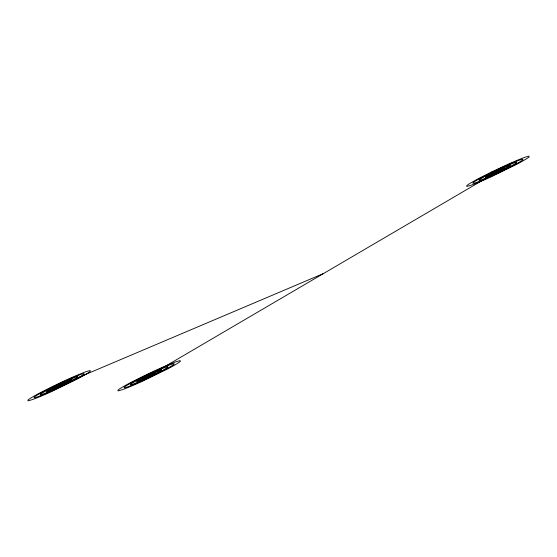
<?xml version="1.0" encoding="UTF-8"?>
<svg xmlns="http://www.w3.org/2000/svg" width="557" height="557" viewBox="0 0 557 557"><rect width="100%" height="100%" fill="white"/><g stroke="black" fill="none" stroke-linecap="round" stroke-linejoin="round"><path stroke-width="0.84" d="M149.144 375.752L497.909 171.298M59.091 385.702L323.526 273.529M48.515 390.185L46.677 391.766L61.639 385.416L69.667 381.211L71.505 379.637L61.736 383.522L48.515 390.185M53.799 387.944L52.887 388.73L60.365 385.555L65.294 382.666L53.799 387.944M138.568 380.236L136.73 381.817L151.692 375.474L159.72 371.268L161.558 369.688L151.789 373.573L138.568 380.236M143.859 377.994L142.94 378.781L150.418 375.613L155.347 372.724L143.859 377.994M487.333 175.789L485.495 177.363L500.458 171.02L508.485 166.815L510.323 165.234L500.555 169.126L487.333 175.789M492.618 173.547L491.706 174.334L499.183 171.159L504.113 168.27L492.618 173.547M52.72 386.405L40.786 392.434A41.246 4.094 -24.3 0 0 32.647 396.918A26.339 2.618 -24.3 0 0 27.85 400.121L28.059 400.859L32.299 399.634A26.339 2.618 -24.3 0 0 41.65 395.923A41.246 4.094 -24.3 0 0 52.476 391.139L77.395 378.969A41.246 4.094 -24.3 0 0 85.534 374.485A26.339 2.618 -24.3 0 0 90.331 371.275L90.123 370.537L86.46 371.54A27.968 2.778 -24.3 0 0 76.532 375.474A41.246 4.094 -24.3 0 0 65.705 380.257L52.72 386.405M53.994 386.259L44.449 391.084A32.995 3.279 -24.3 0 0 37.939 394.676A21.069 2.096 -24.3 0 0 34.095 397.238L34.269 397.83L37.66 396.842A21.069 2.096 -24.3 0 0 45.138 393.876A32.995 3.279 -24.3 0 0 53.799 390.053L73.733 380.313A32.995 3.279 -24.3 0 0 80.243 376.727A21.069 2.096 -24.3 0 0 84.086 374.158L83.912 373.573L80.988 374.374A22.371 2.221 -24.3 0 0 73.044 377.521A32.995 3.279 -24.3 0 0 64.382 381.343L53.994 386.259M55.268 386.119L48.111 389.74A24.752 2.458 -24.3 0 0 43.223 392.427A15.805 1.567 -24.3 0 0 40.348 394.356L40.473 394.795L43.014 394.057A15.805 1.567 -24.3 0 0 48.626 391.836A24.752 2.458 -24.3 0 0 55.122 388.967L70.071 381.656A24.752 2.458 -24.3 0 0 74.958 378.969A15.805 1.567 -24.3 0 0 77.834 377.047L77.708 376.602L75.515 377.2A16.78 1.664 -24.3 0 0 69.555 379.568A24.752 2.458 -24.3 0 0 63.059 382.436L55.268 386.119M491.539 172.002L479.605 178.031A41.246 4.094 -24.3 0 0 471.466 182.515A26.339 2.618 -24.3 0 0 466.669 185.725L466.877 186.463L471.118 185.23A26.339 2.618 -24.3 0 0 480.468 181.526A41.246 4.094 -24.3 0 0 491.295 176.743L516.214 164.566A41.246 4.094 -24.3 0 0 524.353 160.082A26.339 2.618 -24.3 0 0 529.15 156.879L528.941 156.141L525.279 157.144A27.968 2.778 -24.3 0 0 515.35 161.077A41.246 4.094 -24.3 0 0 504.524 165.861L491.539 172.002M492.813 171.862L483.267 176.687A32.995 3.279 -24.3 0 0 476.757 180.273A21.069 2.096 -24.3 0 0 472.914 182.842L473.088 183.427L476.479 182.445A21.069 2.096 -24.3 0 0 483.956 179.479A32.995 3.279 -24.3 0 0 492.618 175.657L512.551 165.916A32.995 3.279 -24.3 0 0 519.061 162.324A21.069 2.096 -24.3 0 0 522.905 159.762L522.731 159.17L519.806 159.97A22.371 2.221 -24.3 0 0 511.862 163.124A32.995 3.279 -24.3 0 0 503.201 166.947L492.813 171.862M494.087 171.723L486.929 175.344A24.752 2.458 -24.3 0 0 482.042 178.031A15.805 1.567 -24.3 0 0 479.166 179.953L479.292 180.398L481.833 179.66A15.805 1.567 -24.3 0 0 487.445 177.432A24.752 2.458 -24.3 0 0 493.941 174.564L508.889 167.26A24.752 2.458 -24.3 0 0 513.777 164.573A15.805 1.567 -24.3 0 0 516.652 162.644L516.527 162.205L514.334 162.804A16.78 1.664 -24.3 0 0 508.374 165.164A24.752 2.458 -24.3 0 0 501.878 168.033L494.087 171.723M142.78 376.455L130.839 382.485A41.246 4.094 -24.3 0 0 122.7 386.969A26.339 2.618 -24.3 0 0 117.903 390.172L118.112 390.91L122.352 389.684A26.339 2.618 -24.3 0 0 131.71 385.973A41.246 4.094 -24.3 0 0 142.529 381.197L167.448 369.019A41.246 4.094 -24.3 0 0 175.587 364.536A26.339 2.618 -24.3 0 0 180.384 361.333L180.176 360.595L176.513 361.59A27.968 2.778 -24.3 0 0 166.585 365.531A41.246 4.094 -24.3 0 0 155.758 370.308L142.78 376.455M144.047 376.316L134.502 381.141A32.995 3.279 -24.3 0 0 127.992 384.727A21.069 2.096 -24.3 0 0 124.148 387.289L124.322 387.881L127.713 386.899A21.069 2.096 -24.3 0 0 135.191 383.933A32.995 3.279 -24.3 0 0 143.852 380.104L163.786 370.363A32.995 3.279 -24.3 0 0 170.303 366.778A21.069 2.096 -24.3 0 0 174.139 364.215L173.965 363.624L171.041 364.424A22.371 2.221 -24.3 0 0 163.097 367.571A32.995 3.279 -24.3 0 0 154.435 371.401L144.047 376.316M145.321 376.177L138.164 379.79A24.752 2.458 -24.3 0 0 133.276 382.485A15.805 1.567 -24.3 0 0 130.401 384.407L130.526 384.845L133.067 384.114A15.805 1.567 -24.3 0 0 138.679 381.886A24.752 2.458 -24.3 0 0 145.175 379.018L160.131 371.714A24.752 2.458 -24.3 0 0 165.011 369.019A15.805 1.567 -24.3 0 0 167.887 367.098L167.761 366.659L165.568 367.258A16.78 1.664 -24.3 0 0 159.608 369.618A24.752 2.458 -24.3 0 0 153.112 372.487L145.321 376.177"/></g></svg>
